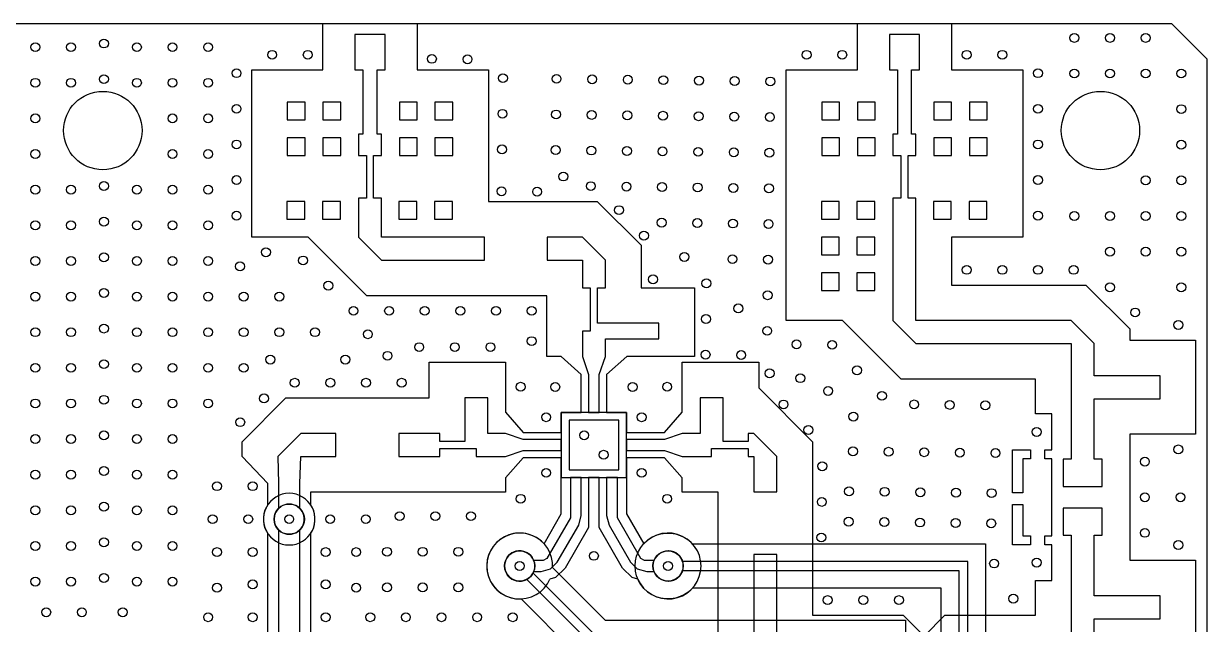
# Model space of a CAD drawing. Header units: metres. Extents: x -31 to 31, y 0 to 47.5.
# Drawn here: x -2.22 to 31, y 30.64 to 47.5 of the extents above; entities that cross this region are included whole.
import ezdxf

# ---------------------------------------------------------------- set-up
doc = ezdxf.new("R2010")
doc.units = ezdxf.units.M

msp = doc.modelspace()

# ---------------------------------------------------------------- linework, layer by layer
at = {"layer": 'BOTTOM'}
for p, q in [((30, 47.5), (-30, 47.5)), ((31, 46.5), (30, 47.5)), ((31, 1), (31, 46.5)), ((4.9308, 33.291669), (4.9308, 24.893738)), ((5.5308, 24.893712), (5.5308, 33.291695)), ((4.6308, 24.999712), (4.6308, 33.185732)), ((5.830774, 33.185732), (5.830774, 24.999712)), ((12.624238, 32.2379), (14.102608, 30.75953)), ((11.898953, 31.902524), (13.791947, 30.00953)), ((13.895501, 30.25953), (12.07573, 32.079301)), ((13.584841, 29.50953), (11.740354, 31.354016)), ((14.102608, 30.75953), (22.529143, 30.75953)), ((22.529143, 30.75953), (22.529143, 7.479075))]:
    msp.add_line(p, q, dxfattribs=at)
for points in [[(16.547396, 32.903141), (24.775874, 32.903141), (24.775874, 4.74), (5.981909, 4.74, -0.684031), (4.375, 5.365, -0.684031), (5.981909, 5.99), (23.525874, 5.99), (23.525874, 31.653141), (16.547396, 31.653141, -0.684031), (14.940487, 32.278141, -0.684031)], [(5.706202, 5.49, 0.86086), (4.875, 5.365, 0.86086), (5.706202, 5.24), (24.275874, 5.24), (24.275874, 32.403141), (16.271689, 32.403141, 0.86086), (15.440487, 32.278141, 0.86086), (16.271689, 32.153141), (24.025874, 32.153141), (24.025874, 5.49)]]:
    msp.add_lwpolyline(points, format="xyb", close=True, dxfattribs=at)
for centre in [(0, 44.5), (28, 44.5)]:
    msp.add_circle(centre, 1.1, dxfattribs=at)
for centre, radius, start, end in [((5.230787, 33.592722), 0.725, 90.00003, -145.8497621), ((5.230787, 33.592722), 0.725, -34.1502379, 89.99997), ((5.230787, 33.592722), 0.425, 90.0025587, -134.8983851), ((5.230786, 33.592722), 0.425, -45.0965767, 90.0024795), ((11.700114, 32.278141), 0.925, 134.9999728, -87.5066754), ((11.700114, 32.278141), 0.925, -2.4933684, 134.9999834), ((11.700113, 32.278141), 0.425, 134.9999795, -62.1046441), ((11.700113, 32.278141), 0.425, -27.8953559, 135.0000205)]:
    msp.add_arc(centre, radius, start, end, dxfattribs=at)
at = {"layer": 'GND1'}
for p, q in [((30, 47.5), (-30, 47.5)), ((31, 46.5), (30, 47.5)), ((31, 1), (31, 46.5)), ((14.6972, 36.587657), (12.8684, 36.587657)), ((12.8684, 36.587657), (12.8684, 34.758857)), ((14.6972, 34.758857), (14.6972, 36.587657)), ((12.8684, 34.758857), (14.6972, 34.758857))]:
    msp.add_line(p, q, dxfattribs=at)
for centre, radius in [((0, 44.5), 1.1), ((28, 44.5), 1.1), ((5.230787, 33.592722), 0.425), ((11.700113, 32.278141), 0.425), ((15.865486, 32.278141), 0.425)]:
    msp.add_circle(centre, radius, dxfattribs=at)
at = {"layer": 'GND2'}
for p, q in [((30, 47.5), (-30, 47.5)), ((31, 46.5), (30, 47.5)), ((31, 1), (31, 46.5))]:
    msp.add_line(p, q, dxfattribs=at)
for centre, radius in [((0, 44.5), 1.1), ((28, 44.5), 1.1), ((5.230787, 33.592722), 0.425), ((11.700113, 32.278141), 0.425), ((15.865486, 32.278141), 0.425)]:
    msp.add_circle(centre, radius, dxfattribs=at)
at = {"layer": 'GND3'}
msp.add_lwpolyline([(-31, 1), (-30, 0), (30, 0), (31, 1), (31, 46.5), (30, 47.5), (-30, 47.5), (-31, 46.5)], close=True, dxfattribs=at)
for centre, radius in [((0, 44.5), 1.1), ((28, 44.5), 1.1), ((5.230787, 33.592722), 0.425), ((11.700113, 32.278141), 0.425), ((15.865486, 32.278141), 0.425)]:
    msp.add_circle(centre, radius, dxfattribs=at)
at = {"layer": 'TOP'}
for p, q in [((6.1775, 47.5), (-6.1775, 47.5)), ((6.1775, 46.201527), (6.1775, 47.5)), ((22.9225, 47.2), (22.0775, 47.2)), ((22.0775, 47.2), (22.0775, 46.2)), ((22.9225, 46.2), (22.9225, 47.2)), ((30, 47.5), (23.8225, 47.5)), ((23.8225, 47.5), (23.8225, 46.201527)), ((31, 46.5), (30, 47.5)), ((4.1775, 41.509507), (4.1775, 46.201527)), ((4.1775, 46.201527), (6.1775, 46.201527)), ((22.0775, 46.2), (22.3, 46.2)), ((22.3, 46.2), (22.3, 44.4)), ((22.7, 44.4), (22.7, 46.2)), ((22.7, 46.2), (22.9225, 46.2)), ((23.8225, 46.201527), (25.8225, 46.201527)), ((25.8225, 46.201527), (25.8225, 41.509507)), ((31, 1), (31, 46.5)), ((6.1775, 45.3), (6.1775, 44.8)), ((6.6775, 45.3), (6.1775, 45.3)), ((6.6775, 44.8), (6.6775, 45.3)), ((9.3225, 45.3), (9.3225, 44.8)), ((9.8225, 45.3), (9.3225, 45.3)), ((9.8225, 44.8), (9.8225, 45.3)), ((21.1775, 45.3), (21.1775, 44.8)), ((21.6775, 45.3), (21.1775, 45.3)), ((21.6775, 44.8), (21.6775, 45.3)), ((24.3225, 45.3), (24.3225, 44.8)), ((24.8225, 45.3), (24.3225, 45.3)), ((24.8225, 44.8), (24.8225, 45.3)), ((6.1775, 44.8), (6.6775, 44.8)), ((9.3225, 44.8), (9.8225, 44.8)), ((21.1775, 44.8), (21.6775, 44.8)), ((24.3225, 44.8), (24.8225, 44.8)), ((6.1775, 44.3), (6.1775, 43.8)), ((6.6775, 44.3), (6.1775, 44.3)), ((6.6775, 43.8), (6.6775, 44.3)), ((9.3225, 44.3), (9.3225, 43.8)), ((9.8225, 44.3), (9.3225, 44.3)), ((9.8225, 43.8), (9.8225, 44.3)), ((21.1775, 44.3), (21.1775, 43.8)), ((21.6775, 44.3), (21.1775, 44.3)), ((21.6775, 43.8), (21.6775, 44.3)), ((22.3, 44.4), (22.1775, 44.4)), ((22.1775, 44.4), (22.1775, 43.8)), ((22.8225, 44.4), (22.7, 44.4)), ((22.8225, 43.8), (22.8225, 44.4)), ((24.3225, 44.3), (24.3225, 43.8)), ((24.8225, 44.3), (24.3225, 44.3)), ((24.8225, 43.8), (24.8225, 44.3)), ((6.1775, 43.8), (6.6775, 43.8)), ((9.3225, 43.8), (9.8225, 43.8)), ((21.1775, 43.8), (21.6775, 43.8)), ((22.1775, 43.8), (22.4, 43.8)), ((22.4, 43.8), (22.4, 42.6)), ((22.6, 42.6), (22.6, 43.8)), ((22.6, 43.8), (22.8225, 43.8)), ((24.3225, 43.8), (24.8225, 43.8)), ((22.4, 42.6), (22.1775, 42.6)), ((22.1775, 42.6), (22.1775, 39.164827)), ((22.8225, 42.6), (22.6, 42.6)), ((22.8225, 39.164827), (22.8225, 42.6)), ((6.166858, 42.509394), (6.166858, 42.009394)), ((6.666858, 42.509394), (6.166858, 42.509394)), ((6.666858, 42.009394), (6.666858, 42.509394)), ((9.311858, 42.509394), (9.311858, 42.009394)), ((9.811858, 42.509394), (9.311858, 42.509394)), ((9.811858, 42.009394), (9.811858, 42.509394)), ((21.166858, 42.509394), (21.166858, 42.009394)), ((21.666858, 42.509394), (21.166858, 42.509394)), ((21.666858, 42.009394), (21.666858, 42.509394)), ((24.311858, 42.509394), (24.311858, 42.009394)), ((24.811858, 42.509394), (24.311858, 42.509394)), ((24.811858, 42.009394), (24.811858, 42.509394)), ((6.166858, 42.009394), (6.666858, 42.009394)), ((9.311858, 42.009394), (9.811858, 42.009394)), ((21.166858, 42.009394), (21.666858, 42.009394)), ((24.311858, 42.009394), (24.811858, 42.009394)), ((5.763286, 41.509507), (4.1775, 41.509507)), ((7.408286, 39.864507), (5.763286, 41.509507)), ((21.166858, 41.509394), (21.166858, 41.009394)), ((21.666858, 41.509394), (21.166858, 41.509394)), ((21.666858, 41.009394), (21.666858, 41.509394)), ((25.8225, 41.509507), (23.8225, 41.509507)), ((23.8225, 41.509507), (23.8225, 40.164827)), ((21.166858, 41.009394), (21.666858, 41.009394)), ((21.166858, 40.509394), (21.166858, 40.009394)), ((21.666858, 40.509394), (21.166858, 40.509394)), ((21.666858, 40.009394), (21.666858, 40.509394)), ((21.166858, 40.009394), (21.666858, 40.009394)), ((23.8225, 40.164827), (27.590562, 40.164827)), ((27.590562, 40.164827), (28.8225, 38.932889)), ((12.4603, 39.864507), (7.408286, 39.864507)), ((12.4603, 38.154457), (12.4603, 39.864507)), ((22.1775, 39.164827), (22.8225, 38.519827)), ((27.176924, 39.164827), (22.8225, 39.164827)), ((27.821924, 38.519827), (27.176924, 39.164827)), ((28.8225, 38.932889), (28.822212, 38.619571)), ((28.822212, 38.619571), (30.672212, 38.619571)), ((30.672212, 38.619571), (30.672212, 35.974571)), ((22.8225, 38.519827), (27.176924, 38.519827)), ((27.176924, 38.519827), (27.177212, 35.274571)), ((27.822212, 37.619571), (27.821924, 38.519827)), ((9.1566, 36.995757), (9.1566, 37.995757)), ((9.1566, 37.995757), (11.3016, 37.995757)), ((11.3016, 37.995757), (11.3016, 36.595757)), ((12.8603, 38.154457), (12.4603, 38.154457)), ((13.4272, 37.654457), (12.8603, 38.154457)), ((13.4272, 36.587657), (13.4272, 37.654457)), ((29.672212, 37.619571), (27.822212, 37.619571)), ((29.672212, 36.974571), (29.672212, 37.619571)), ((3.908287, 35.764957), (5.139086, 36.995757)), ((5.139086, 36.995757), (9.1566, 36.995757)), ((27.822212, 35.274571), (27.822212, 36.974571)), ((27.822212, 36.974571), (29.672212, 36.974571)), ((11.3016, 36.595757), (11.8016, 36.028857)), ((12.8684, 36.333657), (12.8684, 36.587657)), ((12.8684, 36.587657), (13.1224, 36.587657)), ((13.1224, 36.587657), (13.4272, 36.587657)), ((12.8684, 36.028857), (12.8684, 36.333657)), ((14.4813, 36.371757), (13.0843, 36.371757)), ((13.0843, 36.371757), (13.0843, 34.974757)), ((14.4813, 34.974757), (14.4813, 36.371757)), ((11.8016, 36.028857), (12.8684, 36.028857)), ((30.672212, 35.974571), (28.821636, 35.974571)), ((28.821636, 35.974571), (28.821636, 32.440971)), ((3.908287, 35.350757), (3.908287, 35.764957)), ((4.6308, 34.592757), (3.908287, 35.350757)), ((11.8016, 35.317732), (11.3016, 34.750757)), ((12.8684, 35.317732), (11.8016, 35.317732)), ((12.8684, 35.012932), (12.8684, 35.317732)), ((15.764, 35.317732), (14.6972, 35.317732)), ((14.6972, 35.317732), (14.6972, 35.012932)), ((16.264, 34.750757), (15.764, 35.317732)), ((25.531212, 34.33085), (25.531212, 35.541271)), ((25.531212, 35.541271), (26.036112, 35.541271)), ((26.036112, 35.287271), (25.823312, 35.287271)), ((25.823312, 35.287271), (25.823312, 34.33085)), ((26.036112, 35.541271), (26.036112, 35.287271)), ((27.177212, 35.274571), (26.953612, 35.274571)), ((26.953612, 35.274571), (26.953612, 34.512571)), ((28.045812, 35.274571), (27.822212, 35.274571)), ((28.045812, 34.512571), (28.045812, 35.274571)), ((12.8684, 33.739057), (12.8684, 35.012932)), ((13.0843, 34.974757), (14.4813, 34.974757)), ((14.6972, 35.012932), (14.6972, 33.739057)), ((4.6308, 33.999764), (4.6308, 34.592757)), ((11.3016, 34.750757), (11.3016, 34.350757)), ((13.9352, 34.758857), (13.6304, 34.758857)), ((13.6304, 34.758857), (13.6304, 33.356178)), ((13.935199, 33.692057), (13.9352, 34.758857)), ((14.4432, 34.758857), (14.1384, 34.758857)), ((14.1384, 34.758857), (14.1384, 33.692057)), ((14.4432, 33.632496), (14.4432, 34.758857)), ((16.264, 34.350757), (16.264, 34.750757)), ((11.3016, 34.350757), (5.830774, 34.350757)), ((5.830774, 34.350757), (5.830774, 33.999764)), ((17.273959, 34.350757), (16.264, 34.350757)), ((17.273959, 29.481502), (17.273959, 34.350757)), ((25.823312, 34.33085), (25.531212, 34.33085)), ((26.953612, 34.512571), (28.045812, 34.512571)), ((28.045812, 33.902971), (26.953612, 33.902971)), ((26.953612, 33.902971), (26.953612, 33.140971)), ((28.045812, 33.140971), (28.045812, 33.902971)), ((12.384845, 32.900617), (12.8684, 33.739057)), ((13.935199, 33.356178), (13.935199, 33.692057)), ((14.1384, 33.692057), (14.209016, 33.428514)), ((15.102761, 32.490102), (14.4432, 33.632496)), ((14.6972, 33.739057), (15.181273, 32.900617)), ((13.6304, 33.356178), (12.975797, 32.221474)), ((14.590321, 32.221474), (13.935199, 33.356178)), ((14.209016, 33.428514), (14.809016, 32.389283)), ((26.953612, 33.140971), (27.177212, 33.140971)), ((27.177212, 33.140971), (27.177212, 29.895715)), ((27.822212, 31.440971), (27.822212, 33.140971)), ((27.822212, 33.140971), (28.045812, 33.140971)), ((18.918959, 32.598757), (18.273959, 32.598757)), ((18.273959, 32.598757), (18.273959, 29.895715)), ((18.918959, 29.895715), (18.918959, 32.598757)), ((14.809016, 32.389283), (15.001943, 32.196356)), ((15.205925, 32.43054), (15.102761, 32.490102)), ((15.468751, 32.43054), (15.205925, 32.43054)), ((28.821636, 32.440971), (30.672212, 32.440971)), ((30.672212, 32.440971), (30.672212, 29.795971)), ((12.705646, 31.951322), (12.548926, 31.909329)), ((12.975797, 32.221474), (12.705646, 31.951322)), ((14.860472, 31.951322), (14.590321, 32.221474)), ((15.017192, 31.909329), (14.860472, 31.951322)), ((15.001943, 32.196356), (15.265487, 32.12574)), ((15.265487, 32.12574), (15.468751, 32.12574)), ((29.672212, 31.440971), (27.822212, 31.440971)), ((29.672212, 30.795971), (29.672212, 31.440971)), ((27.822212, 29.895715), (27.822212, 30.795971)), ((27.822212, 30.795971), (29.672212, 30.795971))]:
    msp.add_line(p, q, dxfattribs=at)
for points in [[(10.7083, 40.864507), (10.7083, 41.509507), (7.8225, 41.509507), (7.8225, 42.6), (7.6, 42.6), (7.6, 43.8), (7.8225, 43.8), (7.8225, 44.4), (7.7, 44.4), (7.7, 46.2), (7.9225, 46.2), (7.9225, 47.2), (7.0775, 47.2), (7.0775, 46.2), (7.3, 46.2), (7.3, 44.4), (7.1775, 44.4), (7.1775, 43.8), (7.4, 43.8), (7.4, 42.6), (7.1775, 42.6), (7.1775, 41.509507), (7.8225, 40.864507)], [(14.6972, 36.587657), (14.6972, 36.333657), (14.6972, 36.028857), (15.764, 36.028857), (16.264, 36.595757), (16.264, 37.995757), (18.409, 37.995757), (18.409, 37.274929), (19.918959, 35.76497), (19.918959, 30.895715), (22.459943, 30.895715), (23.04823, 30.307429), (23.636516, 30.895715), (26.1775, 30.895715), (26.176636, 31.874271), (26.636112, 31.874271), (26.636112, 32.874271), (26.436112, 32.874271), (26.436112, 33.128271), (26.636112, 33.128271), (26.636112, 35.287271), (26.436112, 35.287271), (26.436112, 35.541271), (26.636112, 35.541271), (26.636112, 36.546271), (26.176636, 36.546271), (26.176636, 37.519827), (22.408286, 37.519827), (20.763286, 39.164827), (19.1775, 39.164827), (19.1775, 46.201527), (21.1775, 46.201527), (21.1775, 47.5), (8.8225, 47.5), (8.8225, 46.201527), (10.8225, 46.201527), (10.8225, 42.509507), (13.874514, 42.509507), (15.1053, 41.27872), (15.1053, 40.089457), (16.6053, 40.089457), (16.6053, 38.154457), (14.7053, 38.154457), (14.1384, 37.654457), (14.1384, 36.587657), (14.4432, 36.587657)], [(5.1775, 45.3), (5.1775, 44.8), (5.6775, 44.8), (5.6775, 45.3)], [(8.3225, 45.3), (8.3225, 44.8), (8.8225, 44.8), (8.8225, 45.3)], [(20.1775, 45.3), (20.1775, 44.8), (20.6775, 44.8), (20.6775, 45.3)], [(23.3225, 45.3), (23.3225, 44.8), (23.8225, 44.8), (23.8225, 45.3)], [(5.1775, 44.3), (5.1775, 43.8), (5.6775, 43.8), (5.6775, 44.3)], [(8.3225, 44.3), (8.3225, 43.8), (8.8225, 43.8), (8.8225, 44.3)], [(20.1775, 44.3), (20.1775, 43.8), (20.6775, 43.8), (20.6775, 44.3)], [(23.3225, 44.3), (23.3225, 43.8), (23.8225, 43.8), (23.8225, 44.3)], [(5.166858, 42.509394), (5.166858, 42.009394), (5.666858, 42.009394), (5.666858, 42.509394)], [(8.311858, 42.509394), (8.311858, 42.009394), (8.811858, 42.009394), (8.811858, 42.509394)], [(20.166858, 42.509394), (20.166858, 42.009394), (20.666858, 42.009394), (20.666858, 42.509394)], [(23.311858, 42.509394), (23.311858, 42.009394), (23.811858, 42.009394), (23.811858, 42.509394)], [(13.8828, 39.089457), (13.8828, 40.089457), (14.1053, 40.089457), (14.1053, 40.864507), (13.4603, 41.509507), (12.4703, 41.509507), (12.4703, 40.864507), (13.4603, 40.864507), (13.4603, 40.089457), (13.6828, 40.089457), (13.6828, 38.871957), (13.4603, 38.871957), (13.4603, 38.154457), (13.6304, 37.654457), (13.6304, 36.587657), (13.9352, 36.587657), (13.9352, 37.654457), (14.1053, 38.154457), (14.1053, 38.654457), (15.6053, 38.654457), (15.6053, 39.089457)], [(20.166858, 41.509394), (20.166858, 41.009394), (20.666858, 41.009394), (20.666858, 41.509394)], [(20.166858, 40.509394), (20.166858, 40.009394), (20.666858, 40.009394), (20.666858, 40.509394)], [(8.3053, 35.995757), (8.3053, 35.350757), (9.4566, 35.350757), (9.4566, 35.573257), (10.4791, 35.573257), (10.4791, 35.350757), (11.3016, 35.350757), (11.8016, 35.520857), (12.8684, 35.520857), (12.8684, 35.825657), (11.8016, 35.825657), (11.3016, 35.995757), (10.8016, 35.995757), (10.8016, 36.995757), (10.1566, 36.995757), (10.1566, 35.773257), (9.4566, 35.773257), (9.4566, 35.995757)], [(17.409, 35.773257), (17.409, 36.995757), (16.764, 36.995757), (16.764, 35.995757), (16.264, 35.995757), (15.764, 35.825657), (14.6972, 35.825657), (14.6972, 35.520857), (15.764, 35.520857), (16.264, 35.350757), (17.0865, 35.350757), (17.0865, 35.573257), (18.109, 35.573257), (18.109, 35.350757), (18.273959, 35.350757), (18.273959, 34.360757), (18.918959, 34.360757), (18.918959, 35.350757), (18.273959, 35.995757), (18.109, 35.995757), (18.109, 35.773257)], [(26.036112, 32.874271), (25.531212, 32.874271), (25.531212, 34.007771), (25.823312, 34.007771), (25.823312, 33.128271), (26.036112, 33.128271)]]:
    msp.add_lwpolyline(points, close=True, dxfattribs=at)
for points in [[(6.5433, 35.350757), (6.5433, 35.995757), (5.5533, 35.995757), (4.9083, 35.350757), (4.9308, 34.592757), (4.9308, 33.893775, 0.668804), (5.230768, 33.167722, 0.668804), (5.5308, 33.893749), (5.5308, 34.592757), (5.5533, 35.350757)], [(12.300113, 32.12574), (12.563657, 32.196356), (12.756584, 32.389283), (13.356584, 33.428514), (13.4272, 33.692057), (13.4272, 34.758857), (13.1224, 34.758857), (13.1224, 33.632496), (12.462839, 32.490102), (12.359675, 32.43054), (12.096849, 32.43054, 0.831591), (11.275113, 32.278141, 0.831591), (12.096849, 32.12574)]]:
    msp.add_lwpolyline(points, format="xyb", close=True, dxfattribs=at)
for centre in [(0, 44.5), (28, 44.5)]:
    msp.add_circle(centre, 1.1, dxfattribs=at)
for centre, radius, start, end in [((5.230787, 33.592774), 0.725, 145.8497621, -90.00003), ((5.230787, 33.592774), 0.725, -89.99997, 34.1502379), ((11.700632, 32.278141), 0.925, 42.2949512, -170.6014135), ((15.865486, 32.278141), 0.925, -9.3985865, 137.7050488), ((15.865487, 32.27814), 0.425, 0.0000998, 158.9865218), ((15.865487, 32.278141), 0.425, -158.9863869, 0.000035), ((11.700632, 32.27814), 0.925, -170.6014812, -23.4978459), ((15.865486, 32.27814), 0.925, -156.5021541, -9.3985188)]:
    msp.add_arc(centre, radius, start, end, dxfattribs=at)
at = {"layer": 'VIAS'}
for centre in [(27.26804, 47.101091), (28.26804, 47.101091), (29.26804, 47.101091), (-1.89415, 46.840248), (-0.89415, 46.840248), (0.03082, 46.942748), (0.95582, 46.840248), (1.95582, 46.840248), (2.95582, 46.840248), (4.7525, 46.626527), (5.7525, 46.626527), (9.235988, 46.512211), (10.235912, 46.499841), (19.7525, 46.626527), (20.7525, 46.626527), (24.2475, 46.626527), (25.2475, 46.626527), (3.7525, 46.109507), (26.2475, 46.109507), (27.26804, 46.101091), (28.26804, 46.101091), (29.26804, 46.101091), (30.26804, 46.101091), (-1.89415, 45.840248), (-0.89415, 45.840248), (0.03082, 45.942748), (0.95582, 45.840248), (1.95582, 45.840248), (2.95582, 45.840248), (11.22944, 45.970491), (12.734325, 45.951876), (13.734249, 45.939506), (14.734172, 45.927137), (15.734096, 45.914768), (16.734019, 45.902399), (17.733943, 45.89003), (18.733866, 45.877661), (3.7525, 45.109507), (26.2475, 45.109507), (30.26804, 45.101091), (-1.89415, 44.840248), (1.95582, 44.840248), (2.95582, 44.840248), (11.217071, 44.970568), (12.721956, 44.951952), (13.72188, 44.939583), (14.721803, 44.927214), (15.721727, 44.914845), (16.72165, 44.902476), (17.721574, 44.890106), (18.721497, 44.877737), (3.7525, 44.109507), (26.2475, 44.109507), (30.26804, 44.101091), (-1.89415, 43.840248), (1.95582, 43.840248), (2.95582, 43.840248), (11.204702, 43.970644), (12.709587, 43.952029), (13.70951, 43.939659), (14.709434, 43.92729), (15.709357, 43.914921), (16.709281, 43.902552), (17.709204, 43.890183), (18.709128, 43.877814), (3.7525, 43.109507), (12.923949, 43.209795), (26.2475, 43.109507), (29.26804, 43.101091), (30.26804, 43.101091), (-1.89415, 42.840248), (-0.89415, 42.840248), (0.03082, 42.942748), (0.95582, 42.840248), (1.95582, 42.840248), (2.95582, 42.840248), (11.190168, 42.795734), (12.190092, 42.783365), (13.697141, 42.939736), (14.697065, 42.927367), (15.696988, 42.914998), (16.696912, 42.902629), (17.696835, 42.890259), (18.696759, 42.87789), (3.7525, 42.109507), (14.488362, 42.266161), (26.2475, 42.109507), (27.26804, 42.101091), (28.26804, 42.101091), (29.26804, 42.101091), (30.26804, 42.101091), (-1.89415, 41.840248), (-0.89415, 41.840248), (0.03082, 41.942748), (0.95582, 41.840248), (1.95582, 41.840248), (2.95582, 41.840248), (15.684619, 41.915074), (16.684543, 41.902705), (17.684466, 41.890336), (18.68439, 41.877967), (15.186669, 41.550362), (4.577519, 41.084525), (28.26804, 41.101091), (29.26804, 41.101091), (30.26804, 41.101091), (-1.89415, 40.840248), (-0.89415, 40.840248), (0.03082, 40.942748), (0.95582, 40.840248), (1.95582, 40.840248), (2.95582, 40.840248), (5.621131, 40.853739), (16.319409, 40.953474), (17.672097, 40.890412), (18.67202, 40.878043), (3.851155, 40.688852), (24.2475, 40.589827), (25.2475, 40.589827), (26.2475, 40.589827), (27.2475, 40.589827), (6.328238, 40.146632), (15.442707, 40.322894), (16.941433, 40.210648), (28.26804, 40.101091), (30.26804, 40.101091), (-1.89415, 39.840248), (-0.89415, 39.840248), (0.03082, 39.942748), (0.95582, 39.840248), (1.95582, 39.840248), (2.95582, 39.840248), (3.95582, 39.840248), (4.95582, 39.840248), (18.659651, 39.87812), (7.035352, 39.439507), (8.035352, 39.439507), (9.035352, 39.439507), (10.035352, 39.439507), (11.035352, 39.439507), (12.035352, 39.439507), (17.837184, 39.507863), (16.929064, 39.210724), (28.975147, 39.393984), (-1.89415, 38.840248), (-0.89415, 38.840248), (0.03082, 38.942748), (0.95582, 38.840248), (1.95582, 38.840248), (2.95582, 38.840248), (3.95582, 38.840248), (4.95582, 38.840248), (5.95582, 38.840248), (7.438621, 38.783609), (18.647282, 38.878196), (30.186409, 39.044571), (8.879532, 38.420757), (9.879532, 38.420757), (10.879532, 38.420757), (12.035352, 38.589507), (19.470454, 38.498306), (20.470378, 38.485937), (7.990809, 38.177872), (16.916695, 38.210801), (17.916618, 38.198432), (-1.89415, 37.840248), (-0.89415, 37.840248), (0.03082, 37.942748), (0.95582, 37.840248), (1.95582, 37.840248), (2.95582, 37.840248), (3.95582, 37.840248), (4.70169, 38.071278), (6.806973, 38.071278), (21.168684, 37.770138), (5.386295, 37.420757), (6.386295, 37.420757), (7.386295, 37.420757), (8.386295, 37.420757), (18.714015, 37.683955), (19.575955, 37.549035), (11.7266, 37.308205), (12.6974, 37.303857), (14.8682, 37.303857), (15.839, 37.308205), (20.357067, 37.192363), (-1.89415, 36.840248), (-0.89415, 36.840248), (0.03082, 36.942748), (0.95582, 36.840248), (1.95582, 36.840248), (2.95582, 36.840248), (4.523687, 36.981372), (19.105436, 36.811654), (21.866991, 37.054339), (22.771173, 36.81235), (23.771097, 36.799981), (24.77102, 36.787611), (12.443404, 36.453857), (15.122196, 36.453857), (21.06636, 36.471451), (3.856202, 36.313887), (19.803743, 36.095855), (-1.89415, 35.840248), (-0.89415, 35.840248), (0.03082, 35.942748), (0.95582, 35.840248), (1.95582, 35.840248), (13.5093, 35.946757), (26.211112, 36.041271), (21.054297, 35.496304), (22.054221, 35.483935), (23.054144, 35.471566), (24.054068, 35.459196), (25.053991, 35.446827), (30.186409, 35.549571), (14.0563, 35.399757), (29.246636, 35.207771), (-1.89415, 34.840248), (-0.89415, 34.840248), (0.03082, 34.942748), (0.95582, 34.840248), (1.95582, 34.840248), (12.443404, 34.892657), (15.122196, 34.892657), (20.191847, 35.077434), (3.205774, 34.517748), (4.205774, 34.517748), (11.7266, 34.164057), (15.839, 34.164057), (20.945441, 34.37269), (21.945364, 34.360321), (22.945288, 34.347952), (23.945211, 34.335582), (24.945135, 34.323213), (29.246636, 34.207771), (30.246636, 34.207771), (-1.89415, 33.840248), (-0.89415, 33.840248), (0.03082, 33.942748), (0.95582, 33.840248), (1.95582, 33.840248), (20.179478, 34.077511), (3.080761, 33.592749), (4.080761, 33.592749), (5.230787, 33.592748), (6.380761, 33.592749), (7.380761, 33.592749), (8.331596, 33.676464), (9.331596, 33.676464), (10.331596, 33.676464), (20.934927, 33.522755), (21.93485, 33.510386), (22.934774, 33.498017), (23.934697, 33.485647), (24.934621, 33.473278), (29.246636, 33.207771), (-1.89415, 32.840248), (-0.89415, 32.840248), (0.03082, 32.942748), (0.95582, 32.840248), (1.95582, 32.840248), (20.167109, 33.077587), (30.186409, 32.865971), (3.205774, 32.667802), (4.205774, 32.667802), (6.255748, 32.667802), (7.110915, 32.667802), (7.978172, 32.676464), (8.978172, 32.676464), (9.978172, 32.676464), (13.7828, 32.562316), (11.700632, 32.278141), (15.865486, 32.278141), (25.01565, 32.347315), (26.211112, 32.374271), (-1.89415, 31.840248), (-0.89415, 31.840248), (0.03082, 31.942748), (0.95582, 31.840248), (1.95582, 31.840248), (3.205774, 31.667802), (4.205774, 31.761409), (6.255748, 31.761409), (7.110915, 31.667802), (7.978172, 31.676464), (8.978172, 31.676464), (9.978172, 31.676464), (20.343959, 31.320715), (21.343959, 31.320715), (22.343959, 31.320715), (25.553977, 31.361969), (-1.588688, 30.979991), (-0.588688, 30.979991), (0.55956, 30.979991), (2.955793, 30.840248), (4.205774, 30.840245), (6.255748, 30.840245), (7.505754, 30.840248), (8.505754, 30.840248), (9.505754, 30.840248), (10.505754, 30.840248), (11.505754, 30.840248)]:
    msp.add_circle(centre, 0.125, dxfattribs=at)

doc.saveas('drawing.dxf')
